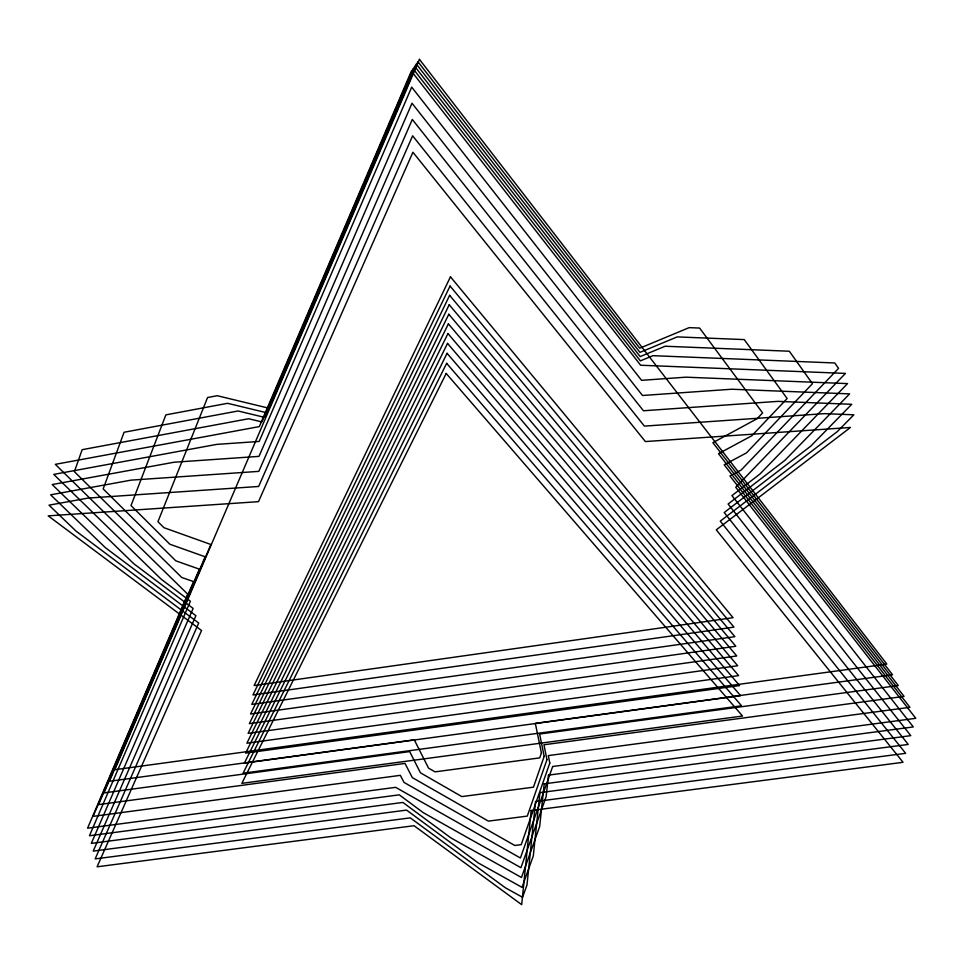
<?xml version="1.0" encoding="UTF-8"?>
<svg xmlns="http://www.w3.org/2000/svg" width="964" height="964" viewBox="0 0 964 964"><rect width="100%" height="100%" fill="white"/><g stroke="black" fill="none" stroke-linecap="round" stroke-linejoin="round"><path stroke-width="1.45" d="M531.164 810.519L521.681 904.654L414.05 825.714L97.087 866.805L201.536 630.492L48.2 515.861L258.485 501.666L412.917 152.24L645.362 441.56L850.465 427.462L716.288 529.839L903.051 762.307L531.164 810.519M535.55 801.542L526.995 884.976L522.536 897.291L505.208 887.675L410.278 817.858L95.147 858.912L198.705 623.045L76.048 531.128L49.019 505.172L88.061 498.087L258.653 486.471L412.616 135.804L644.398 426.112L824.413 413.652L853.839 414.809L837.282 431.619L720.265 521.138L905.654 753.33L535.55 801.542M539.9 792.649L533.297 855.912L522.006 887.35L478.132 862.876L406.567 810.097L93.219 851.116L195.897 615.683L105.389 547.685L50.622 494.821L131.056 480.144L258.834 471.372L412.303 119.464L643.446 410.76L777.852 401.373L851.718 404.302L810.676 446.212L724.205 512.535L908.233 744.437L539.9 792.649M544.202 783.84L539.683 826.485L521.464 877.493L450.851 837.885L402.88 802.434L91.315 843.392L193.125 608.417L133.743 563.687L52.201 484.555L173.942 462.25L259.003 456.37L412.002 103.244L642.494 395.493L731.688 389.227L849.609 393.89L784.913 460.334L728.097 504.027L910.775 735.653L544.202 783.84M548.468 775.128L546.142 796.674L520.934 867.708L423.353 812.7L399.253 794.842L89.435 835.764L190.39 601.235L161.157 579.171L53.755 474.396L216.707 444.392L259.171 441.44L411.688 87.134L641.554 380.322L685.946 377.177L847.537 383.6L759.945 474.023L731.941 495.604L913.306 726.94L548.468 775.128M541.419 753.017L539.732 757.885L435.029 771.863L428.546 768.115L414.279 739.822L109.402 781.286L210.899 544.491L163.94 527.694L157.939 521.681L207.573 397.529L217.213 395.71L269.269 408.302L417.882 61.624L639.747 348.221L689.152 327.639L699.611 328.061L762.608 412.893L757.15 418.689L712.866 442.669L892.544 674.776L535.333 723.361L541.419 753.017M544.166 756.318L533.478 787.166L461.804 796.589L420.485 772.827L409.664 751.595L103.992 792.914L205.151 556.782L169.857 544.226L131.008 505.57L165.88 414.869L227.564 403.301L266.847 412.785L416.291 63.937L639.951 352.378L677.21 336.894L744.268 339.593L787.142 398.53L751.824 435.752L718.505 453.683L898.291 685.537L539.623 734.026L544.166 756.318M546.962 759.656L527.296 816.098L488.399 821.123L412.315 777.599L405.013 763.428L98.545 804.603L199.367 569.158L175.785 560.819L103.172 488.905L124.067 432.246L238.036 410.977L264.377 417.316L414.689 66.287L640.168 356.596L665.136 346.233L789.323 351.221L812.447 383.696L746.485 452.887L724.205 464.793L904.087 696.382L543.949 744.774L546.962 759.656M549.805 763.054L521.199 844.669L514.788 845.476L404.037 782.431L400.349 775.345L93.074 816.375L193.547 581.605L181.726 577.46L74.385 471.673L82.157 449.682L248.628 418.738L261.883 421.919L413.05 68.685L640.385 360.885L652.941 355.68L834.776 362.97L838.56 368.393L741.123 470.058L729.953 475.987L909.92 707.311L548.299 755.595L549.805 763.054M552.685 766.501L520.415 858.008L395.65 787.335L87.567 828.209L187.691 594.137L55.309 464.347L259.352 426.594L411.387 71.119L640.614 365.236L845.464 373.405L735.737 487.29L915.8 718.325L552.685 766.501M419.436 59.346L114.776 769.73L886.844 664.1L419.436 59.346M450.453 276.801L254.122 685.549L733.062 617.695L450.453 276.801M450.055 286.019L252.942 694.96L733.966 627.142L450.055 286.019M449.646 295.333L251.749 704.443L734.881 636.662L449.646 295.333M449.224 304.732L250.544 714.011L735.809 646.266L449.224 304.732M448.802 314.24L249.339 723.651L736.737 655.966L448.802 314.24M448.381 323.844L248.11 733.387L737.677 665.75L448.381 323.844M447.959 333.556L246.88 743.208L738.629 675.619L447.959 333.556M447.525 343.377L245.639 753.113L739.593 685.585L447.525 343.377M447.079 353.294L244.386 763.114L740.557 695.634L447.079 353.294M446.645 363.32L243.121 773.188L741.533 705.781L446.645 363.32M446.199 373.454L241.844 783.358L742.521 716.023L446.199 373.454"/></g></svg>
